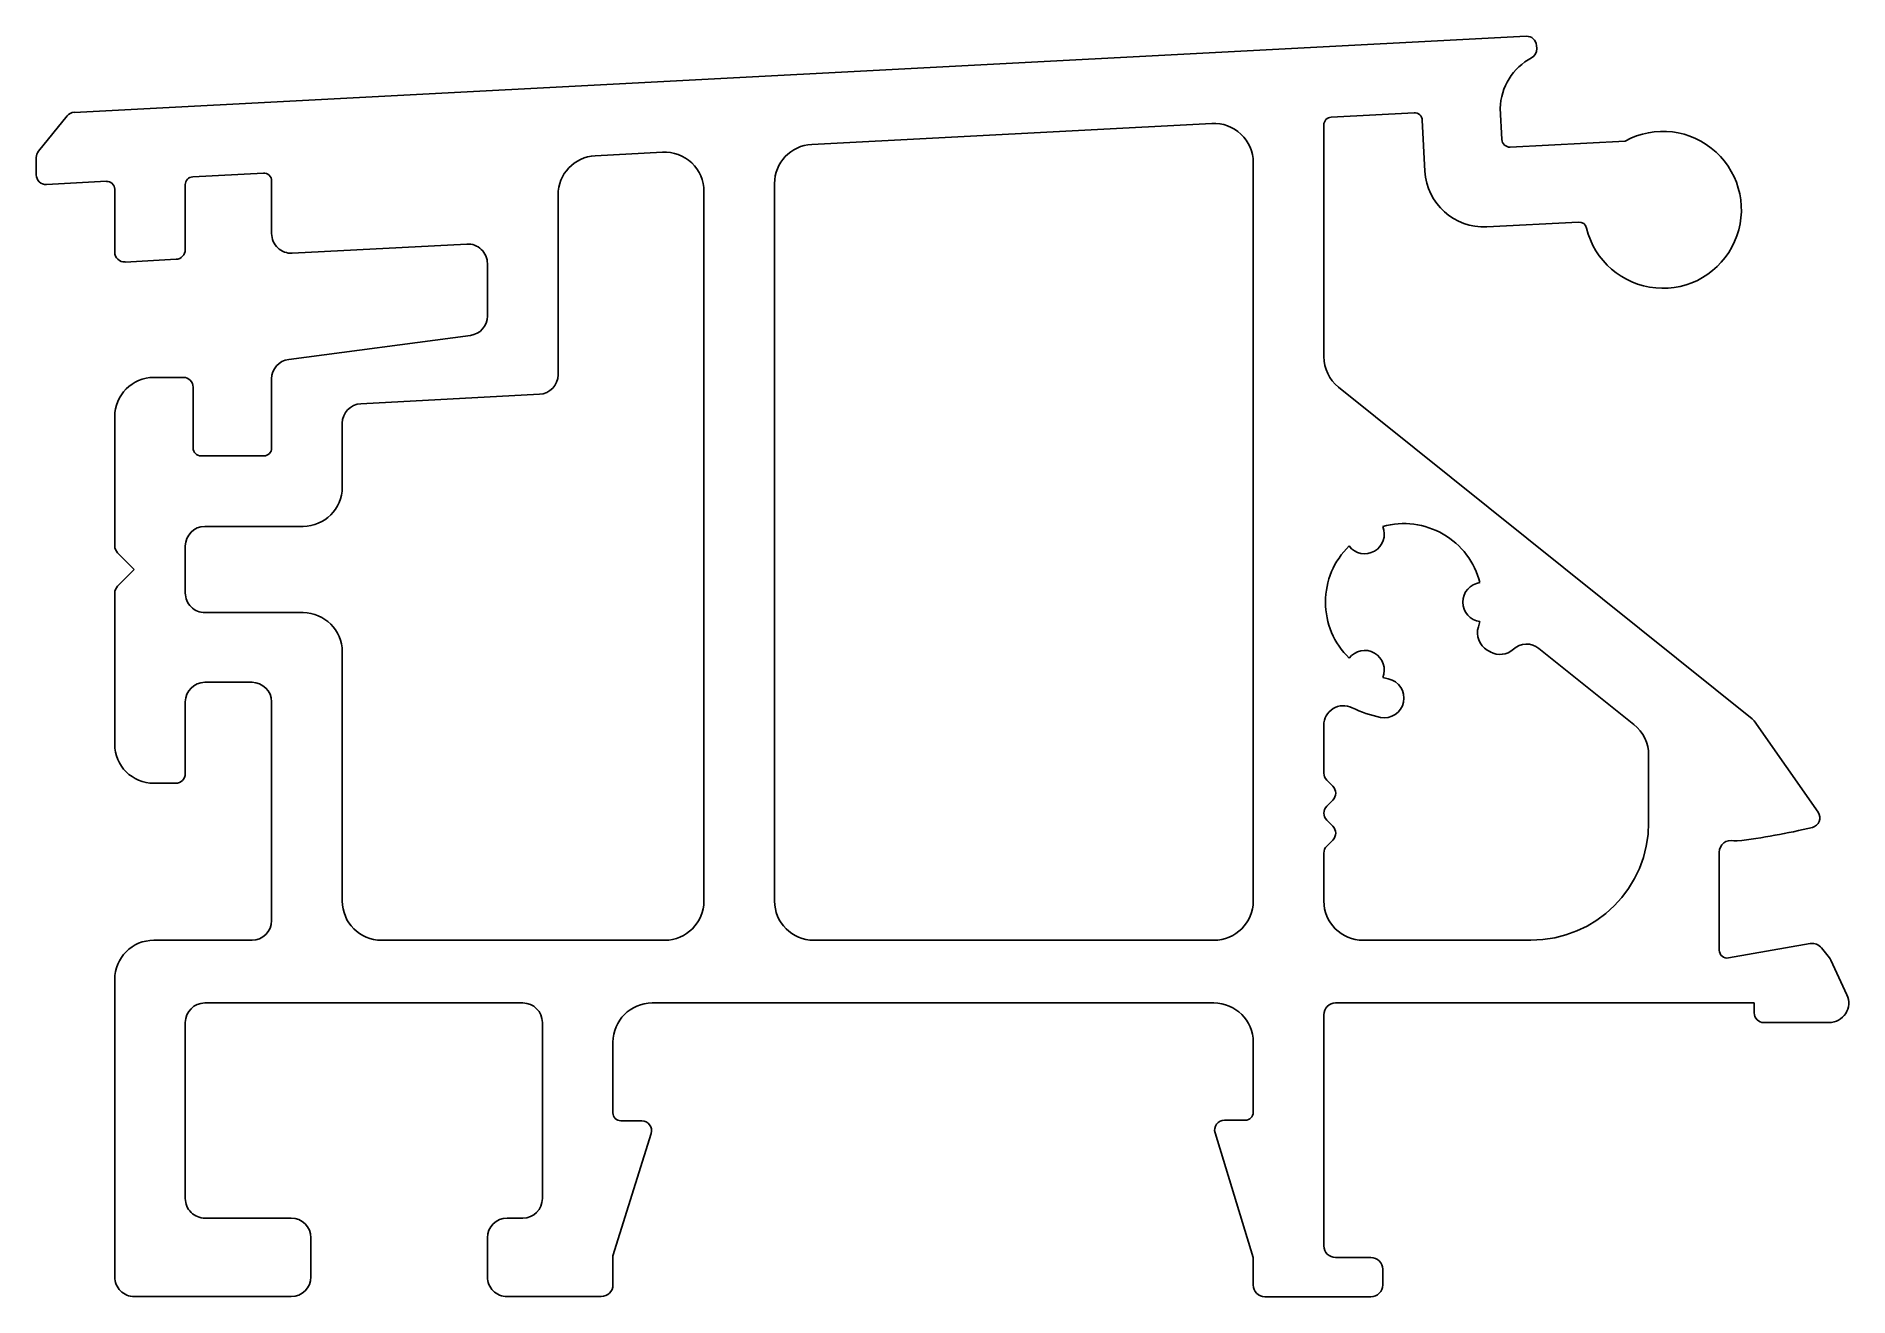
# Model space of a CAD drawing. Extents: x 1.3 to 47.5, y 1.8 to 34.
import ezdxf

# ---------------------------------------------------------------- set-up
doc = ezdxf.new("R2010")
doc.units = 0
doc.layers.get('0').update_dxf_attribs({"linetype": 'CONTINUOUS'})

msp = doc.modelspace()

# ---------------------------------------------------------------- linework, layer by layer
for p, q in [((39.305, 33.954), (2.295, 32.014)), ((39.572, 33.639), (39.568, 33.717)), ((2.114, 31.922), (1.384, 31.02)), ((34.335, 31.891), (36.445, 32.001)), ((38.684, 31.318), (38.642, 32.117)), ((21.092, 31.197), (31.293, 31.731)), ((34.146, 25.787), (34.146, 31.691)), ((36.656, 31.812), (36.724, 30.513)), ((15.575, 30.908), (17.293, 30.998)), ((41.827, 31.282), (38.894, 31.128)), ((1.328, 30.863), (1.328, 30.424)), ((32.346, 30.733), (32.346, 11.907)), ((1.591, 30.175), (3.118, 30.255)), ((3.328, 30.055), (3.328, 28.448)), ((5.128, 28.516), (5.128, 30.17)), ((5.318, 30.37), (7.118, 30.464)), ((7.328, 30.265), (7.328, 28.921)), ((20.146, 11.907), (20.146, 30.198)), ((14.628, 25.324), (14.628, 29.909)), ((18.346, 29.999), (18.346, 11.907)), ((38.301, 29.095), (40.638, 29.217)), ((7.855, 28.422), (12.301, 28.655)), ((3.591, 28.198), (4.891, 28.267)), ((12.828, 28.156), (12.828, 26.821)), ((12.394, 26.325), (7.762, 25.716)), ((5.078, 25.255), (4.328, 25.255)), ((5.328, 23.455), (5.328, 25.005)), ((7.328, 25.22), (7.328, 23.455)), ((45.063, 16.551), (34.52, 25.007)), ((9.602, 24.586), (14.155, 24.825)), ((3.328, 24.255), (3.328, 20.961)), ((9.128, 22.458), (9.128, 24.087)), ((7.128, 23.255), (5.528, 23.255)), ((5.628, 21.458), (8.128, 21.458)), ((5.128, 19.758), (5.128, 20.958)), ((3.402, 20.785), (3.828, 20.358)), ((3.828, 20.358), (3.402, 19.931)), ((3.328, 19.754), (3.328, 15.907)), ((8.128, 19.258), (5.628, 19.258)), ((9.128, 11.907), (9.128, 18.258)), ((38.311, 18.305), (38.39, 18.26)), ((39.628, 18.347), (42.05, 16.404)), ((5.628, 17.482), (6.828, 17.482)), ((5.128, 15.157), (5.128, 16.982)), ((7.328, 16.982), (7.328, 11.407)), ((34.146, 15.165), (34.146, 16.387)), ((46.743, 14.169), (45.111, 16.5)), ((42.425, 15.623), (42.425, 13.907)), ((4.328, 14.907), (4.878, 14.907)), ((34.374, 14.833), (34.219, 14.988)), ((34.219, 14.324), (34.374, 14.479)), ((34.374, 13.814), (34.219, 13.97)), ((34.219, 13.305), (34.374, 13.461)), ((34.146, 11.907), (34.146, 13.129)), ((44.225, 10.651), (44.225, 13.151)), ((6.828, 10.907), (4.328, 10.907)), ((17.346, 10.907), (10.128, 10.907)), ((31.346, 10.907), (21.146, 10.907)), ((39.425, 10.907), (35.146, 10.907)), ((46.545, 10.822), (44.46, 10.454)), ((47.032, 10.457), (46.834, 10.711)), ((47.478, 9.518), (47.067, 10.399)), ((3.328, 9.907), (3.328, 2.322)), ((5.628, 9.307), (13.728, 9.307)), ((17.028, 9.307), (31.346, 9.307)), ((34.446, 9.307), (45.114, 9.307)), ((45.114, 9.307), (45.114, 9.057)), ((5.128, 4.322), (5.128, 8.807)), ((14.228, 8.807), (14.228, 4.322)), ((34.146, 3.117), (34.146, 9.007)), ((45.364, 8.807), (47.025, 8.807)), ((16.028, 6.504), (16.028, 8.307)), ((32.346, 8.307), (32.346, 6.517)), ((16.761, 6.304), (16.228, 6.304)), ((32.146, 6.317), (31.613, 6.317)), ((16.028, 2.857), (16.999, 5.98)), ((31.374, 5.994), (32.346, 2.817)), ((7.828, 3.822), (5.628, 3.822)), ((13.728, 3.822), (13.328, 3.822)), ((8.328, 2.322), (8.328, 3.322)), ((12.828, 3.322), (12.828, 2.322)), ((16.028, 2.122), (16.028, 2.857)), ((32.346, 2.817), (32.346, 2.117)), ((35.346, 2.817), (34.446, 2.817)), ((35.646, 2.117), (35.646, 2.517)), ((3.828, 1.822), (7.828, 1.822)), ((13.328, 1.822), (15.728, 1.822)), ((32.646, 1.817), (35.346, 1.817))]:
    msp.add_line(p, q)
for centre, radius, start, end in [((39.318, 33.704), 0.25, 3.0001, 93), ((40.142, 32.079), 1.5, 117.9168, 178.573), ((39.323, 33.626), 0.25, 297.9168, 3.0001), ((2.308, 31.765), 0.25, 93, 141), ((34.346, 31.691), 0.2, 93, 180), ((36.456, 31.802), 0.2, 3, 93), ((31.346, 30.733), 1, 0, 93), ((42.788, 29.528), 2, 193.4328, 118.7354), ((1.578, 30.863), 0.25, 141, 180), ((17.346, 29.999), 1, 0, 93), ((21.146, 30.198), 1, 93.0591, 180), ((38.884, 31.328), 0.2, 183, 273), ((15.628, 29.909), 1, 93.0591, 180), ((38.222, 30.592), 1.5, 183.0361, 273.0361), ((1.578, 30.424), 0.25, 180, 273), ((3.128, 30.055), 0.2, 360, 93), ((5.328, 30.17), 0.2, 93, 180), ((7.128, 30.265), 0.2, 360, 93), ((40.649, 29.017), 0.2, 13.4328, 93.0001), ((7.828, 28.921), 0.5, 180, 273), ((12.328, 28.156), 0.5, 360, 93.1002), ((3.578, 28.448), 0.25, 180, 273), ((4.878, 28.516), 0.25, 273, 0), ((12.328, 26.821), 0.5, 277.5, 0), ((7.828, 25.22), 0.5, 97.576, 180), ((35.146, 25.787), 1, 180, 231.2911), ((4.328, 24.255), 1, 90, 180), ((5.078, 25.005), 0.25, 0, 90), ((14.128, 25.324), 0.5, 273, 0), ((9.628, 24.087), 0.5, 93, 180), ((5.528, 23.455), 0.2, 180, 270), ((7.128, 23.455), 0.2, 270, 0), ((8.128, 22.458), 1, 270, 0), ((5.628, 20.958), 0.5, 90.009, 180.009), ((35.188, 21.26), 0.5, 217.1808, 22.8192), ((36.188, 19.528), 2, 14.3615, 105.6385), ((3.578, 20.961), 0.25, 180, 225), ((36.188, 19.528), 2, 134.3615, 225.6385), ((3.578, 19.754), 0.25, 135, 180), ((38.188, 19.528), 0.5, 97.1808, 262.8192), ((5.628, 19.758), 0.5, 180.009, 270.009), ((8.128, 18.258), 1, 0, 90), ((36.188, 19.528), 2, 341.585, 345.6385), ((38.56, 18.739), 0.5, 161.585, 240.048), ((35.188, 17.796), 0.5, 337.1808, 142.8192), ((38.639, 18.693), 0.5, 240.0773, 312.5233), ((39.315, 17.956), 0.5, 51.3684, 132.5233), ((35.688, 17.079), 0.5, 258.463, 78.3756), ((36.188, 19.528), 2, 254.3615, 258.4849), ((5.628, 16.982), 0.5, 90.009, 180.009), ((6.828, 16.982), 0.5, 0.009, 90.009), ((34.646, 16.387), 0.5, 63.7766, 180), ((36.188, 19.528), 3, 243.8559, 258.4631), ((41.425, 15.623), 1, 360, 51.3082), ((44.906, 16.356), 0.25, 35, 51.27), ((4.328, 15.907), 1, 180, 270), ((4.878, 15.157), 0.25, 270, 0), ((34.396, 15.165), 0.25, 180, 225), ((34.198, 14.656), 0.25, 315, 45), ((34.396, 14.147), 0.25, 135, 225), ((39.425, 13.907), 3, 270, 0), ((46.538, 14.025), 0.25, 283.598, 35), ((34.198, 13.638), 0.25, 315, 45), ((44.525, 13.151), 0.3, 77.0749, 180), ((44.648, 13.687), 0.25, 257.0749, 276.6948), ((42.788, 29.528), 16.2, 276.6948, 283.598), ((34.396, 13.129), 0.25, 135, 180), ((10.128, 11.907), 1, 180, 270), ((17.346, 11.907), 1, 270, 0), ((21.146, 11.907), 1, 180, 270), ((31.346, 11.907), 1, 270, 0), ((35.146, 11.907), 1, 180, 270), ((6.828, 11.407), 0.5, 270.009, 0.009), ((4.328, 9.907), 1, 90, 180), ((44.425, 10.651), 0.2, 180, 280), ((46.597, 10.526), 0.3, 37.9388, 100), ((46.795, 10.272), 0.3, 25.0429, 38.003), ((5.628, 8.807), 0.5, 90.009, 180.009), ((13.728, 8.807), 0.5, 0.009, 90.009), ((17.028, 8.307), 1, 90, 180), ((31.346, 8.307), 1, 0, 90), ((34.446, 9.007), 0.3, 90, 180), ((47.025, 9.307), 0.5, 270.009, 25), ((45.364, 9.057), 0.25, 180, 270), ((16.228, 6.504), 0.2, 180, 270), ((32.146, 6.517), 0.2, 270, 0), ((16.761, 6.054), 0.25, 342.733, 90), ((31.613, 6.067), 0.25, 90, 197.0037), ((5.628, 4.322), 0.5, 180.009, 270.009), ((13.728, 4.322), 0.5, 270.009, 0.009), ((7.828, 3.322), 0.5, 0.009, 90.009), ((13.328, 3.322), 0.5, 90.009, 180.009), ((34.446, 3.117), 0.3, 180, 270), ((35.346, 2.517), 0.3, 0, 90), ((3.828, 2.322), 0.5, 180.009, 270.009), ((7.828, 2.322), 0.5, 270.009, 0.009), ((13.328, 2.322), 0.5, 180.009, 270.009), ((15.728, 2.122), 0.3, 270, 0), ((32.646, 2.117), 0.3, 180, 270), ((35.346, 2.117), 0.3, 270, 360)]:
    msp.add_arc(centre, radius, start, end)

doc.saveas('drawing.dxf')
